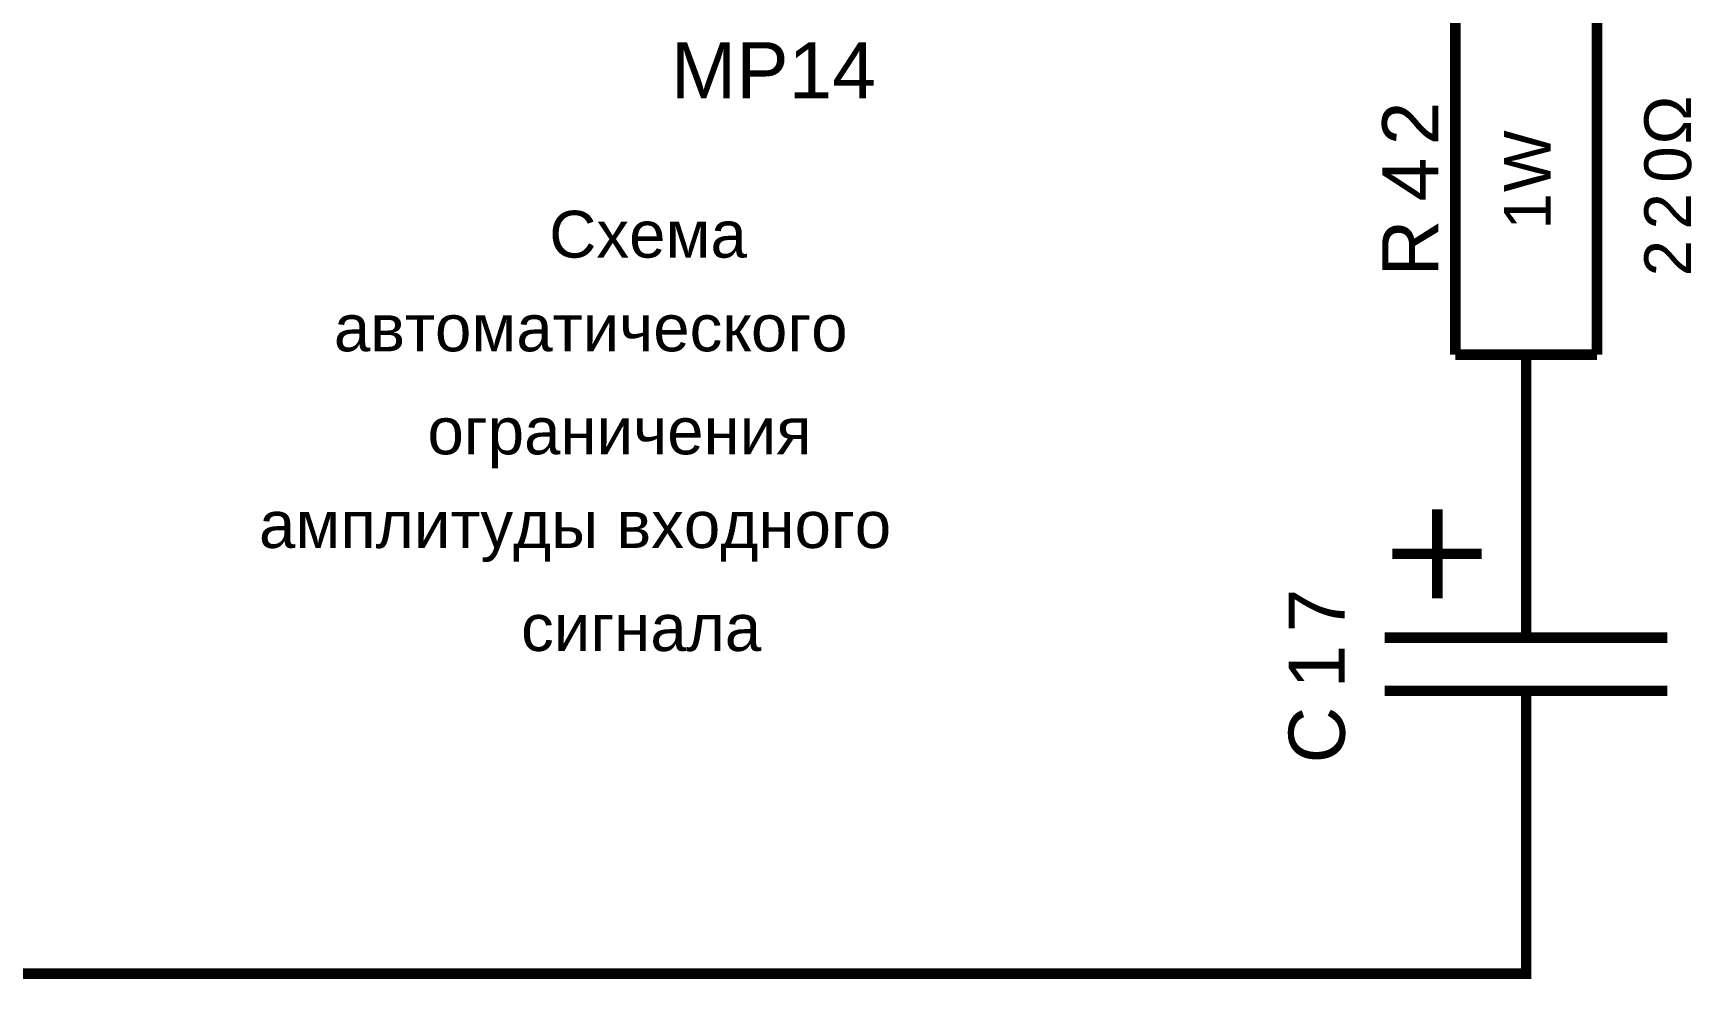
# Model space of a CAD drawing. Header units: millimetres. Extents: x -2024 to 917, y -725 to 13.
# Drawn here: x -1928.66 to -1881.74, y -249.32 to -222.57 of the extents above; entities that cross this region are included whole.
import ezdxf

# ---------------------------------------------------------------- set-up
doc = ezdxf.new("R2010")
doc.units = ezdxf.units.MM
doc.styles.get("Standard").update_dxf_attribs({"font": 'arial.ttf'})

msp = doc.modelspace()

# ---------------------------------------------------------------- linework, layer by layer
at = {"color": 7, "const_width": 0.3}
for points in [[(-1888.428, -231.665), (-1888.428, -221.663)], [(-1884.422, -231.665), (-1884.422, -221.663)], [(-1888.428, -231.665), (-1884.422, -231.665)], [(-1886.425, -231.665), (-1886.425, -234.165)], [(-1886.425, -234.165), (-1886.425, -236.666)], [(-1888.941, -238.553), (-1888.941, -236.036)], [(-1886.425, -239.663), (-1886.425, -236.666)], [(-1890.215, -237.295), (-1887.683, -237.295)], [(-1890.431, -239.663), (-1882.436, -239.663)], [(-1890.431, -241.17), (-1882.436, -241.17)], [(-1886.425, -241.17), (-1886.425, -244.167)], [(-1936.409, -249.168), (-1886.425, -249.168), (-1886.425, -244.167)]]:
    msp.add_lwpolyline(points, dxfattribs=at)

# ---------------------------------------------------------------- texts
at = {"color": 7}
for s, height, p in [('MP14', 1.5897, (-1910.623, -224.412)), ('Схема ', 1.3247, (-1914.065, -228.916)), ('автоматического ', 1.32471, (-1920.156, -231.566)), ('ограничения ', 1.32471, (-1917.508, -234.48)), ('амплитуды входного ', 1.32471, (-1922.275, -237.129)), ('сигнала', 1.3247, (-1914.86, -240.044))]:
    msp.add_text(s, height=height, dxfattribs=at).set_placement(p)
for s, height, p in [('2', 1.59, (-1888.908, -225.737)), ('Ω', 1.325, (-1881.758, -225.737)), ('W', 1.325, (-1885.73, -227.062)), ('4', 1.59, (-1888.908, -227.327)), ('0', 1.325, (-1881.758, -226.797)), ('1', 1.325, (-1885.73, -228.121)), ('2', 1.325, (-1881.758, -228.121)), ('R', 1.59, (-1888.908, -229.446)), ('2', 1.325, (-1881.758, -229.446)), ('7', 1.59, (-1891.556, -239.514)), ('1', 1.59, (-1891.556, -241.103)), ('C', 1.59, (-1891.556, -243.223))]:
    msp.add_text(s, height=height, rotation=90, dxfattribs=at).set_placement(p)

doc.saveas('drawing.dxf')
